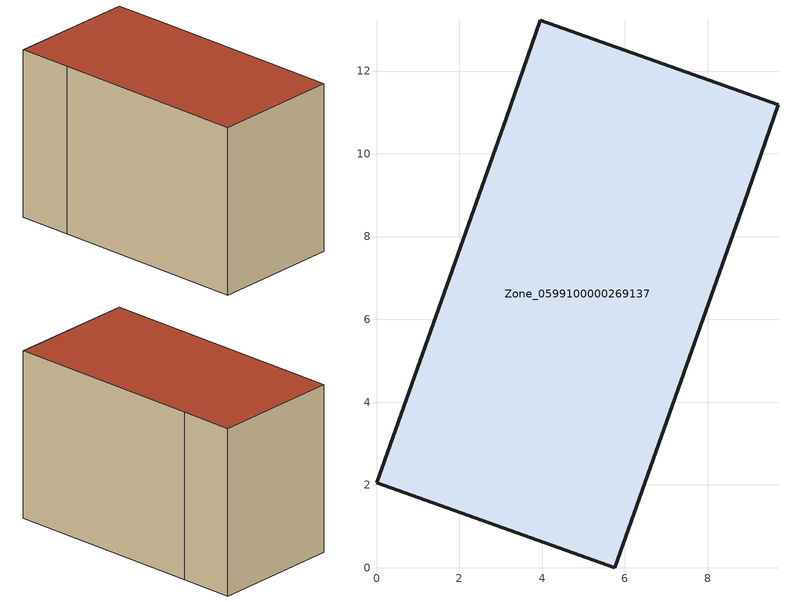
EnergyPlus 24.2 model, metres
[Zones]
Zone_0599100000269137
 floor ground (C_G): 9.7,11.19 8.88,8.82 5.76,0 0,2.05 3.13,10.86 3.95,13.22 z0.62
 wall outside (C_F): 5.76,0 8.88,8.82 9.7,11.19 3.95,13.22 3.13,10.86 0,2.05 5.76,0 z0.62:8.52
 roof outside (C_R): 8.88,8.82 9.7,11.19 3.95,13.22 3.13,10.86 0,2.05 5.76,0 z8.52
[BUILDING]
Pand.0599100000269137: North Axis=0; Terrain=City; Loads Convergence Tolerance Value=0.04; Temperature Convergence Tolerance Value=0.4; Solar Distribution=FullExterior; Maximum Number of Warmup Days=25; Minimum Number of Warmup Days=1
[Site:Location]
Rotterdam.The.Hague.AP_ZH_NLD Design_Conditions: Latitude=51.96; Longitude=4.45; Time Zone=1; Elevation=-4.5
[SITE:GROUNDTEMPERATURE:BUILDINGSURFACE]
18, 18, 18, 18, 18, 18, 18, 18, 18, 18, 18, 18
[MATERIAL] Thermal Absorptance=0.9; Solar Absorptance=0.7; Visible Absorptance=0.7
Name | Roughness | Thickness | Conductivity | Density | Specific Heat
G.TI.1965-1974 | MediumSmooth | 0.15 | 0.882353 | 540 | 1210
F.TI.1965-1974 | Rough | 0.3 | 0.697674 | 1920 | 840
R.TI.1965-1974 | MediumRough | 0.2 | 0.232558 | 1500 | 1000
[CONSTRUCTION]
C_G: G.TI.1965-1974
C_F: F.TI.1965-1974
C_R: R.TI.1965-1974
[ZONE]
Zone_0599100000269137: Type=1; Multiplier=1; Ceiling Height=Autocalculate; Volume=Autocalculate; Floor Area=autocalculate; Part of Total Floor Area=Yes
[ZONEINFILTRATION:DESIGNFLOWRATE]
Infil_Zone_0599100000269137: Zone or ZoneList or Space or SpaceList=Zone_0599100000269137; Schedule=AlwaysOn; Design Flow Rate Calculation Method=Flow/Area; Flow Rate per Floor Area=0.003; Constant Term Coefficient=1; Temperature Term Coefficient=0; Velocity Term Coefficient=0; Velocity Squared Term Coefficient=0
[HVACTEMPLATE:ZONE:IDEALLOADSAIRSYSTEM]
Zone_0599100000269137: Maximum Heating Supply Air Temperature=50; Minimum Cooling Supply Air Temperature=13; Maximum Heating Supply Air Humidity Ratio=0.0156; Minimum Cooling Supply Air Humidity Ratio=0.0077; Heating Limit=NoLimit; Cooling Limit=NoLimit; Dehumidification Control Type=ConstantSensibleHeatRatio; Cooling Sensible Heat Ratio=0.7; Dehumidification Setpoint=60; Humidification Control Type=None; Humidification Setpoint=30; Outdoor Air Method=None; Outdoor Air Flow Rate per Person=0.00944; Outdoor Air Flow Rate per Zone Floor Area=0; Outdoor Air Flow Rate per Zone=0; Demand Controlled Ventilation Type=None; Outdoor Air Economizer Type=NoEconomizer; Heat Recovery Type=None; Sensible Heat Recovery Effectiveness=0.7; Latent Heat Recovery Effectiveness=0.65
[ZONECONTROL:THERMOSTAT]
ThermostatControl_Zone_0599100000269137: Zone or ZoneList=Zone_0599100000269137; Control Type Schedule=DualSetpointControlType; Control 1=Thermostat_Zone_0599100000269137; Temperature Difference Between Cutout And Setpoint=0
[THERMOSTATSETPOINT:DUALSETPOINT]
Thermostat_Zone_0599100000269137: Heating Setpoint Temperature Schedule=HeatingSetpoint_Zone_0599100000269137; Cooling Setpoint Temperature Schedule=CoolingSetpoint_Zone_0599100000269137
[SCHEDULE:COMPACT]
HeatingSetpoint_Zone_0599100000269137: Through: 12/31, For: AllDays, Until: 24:00, 21
CoolingSetpoint_Zone_0599100000269137: Through: 12/31, For: AllDays, Until: 24:00, 24
DualSetpointControlType: Through: 12/31, For: AllDays, Until: 24:00, 4
AlwaysOn: Through: 12/31, For: AllDays, Until: 24:00, 1
